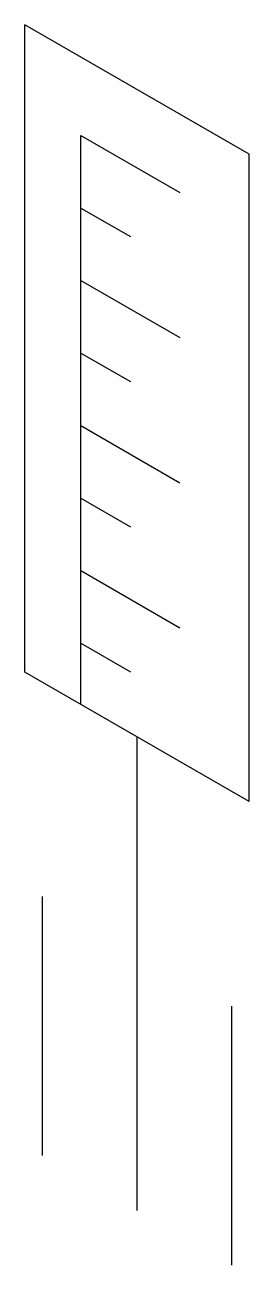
# Model space of a CAD drawing. Header units: millimetres. Extents: x -9881.235 to -9881.062, y -52.315 to -51.357.
import ezdxf

# ---------------------------------------------------------------- set-up
doc = ezdxf.new("R2010")
doc.units = ezdxf.units.MM
doc.header["$LTSCALE"] = 10
doc.layers.add('Tub_iso_componentes', color=2, linetype='Continuous')

msp = doc.modelspace()

# ---------------------------------------------------------------- linework, layer by layer
at = {"layer": 'Tub_iso_componentes'}
for p, q in [((-9881.23492, -51.85709), (-9881.23492, -51.35709)), ((-9881.06172, -51.45709), (-9881.23492, -51.35709)), ((-9881.06172, -51.95709), (-9881.06172, -51.45709)), ((-9881.06172, -51.95709), (-9881.23492, -51.85709)), ((-9881.22165, -52.03054), (-9881.22165, -52.23054)), ((-9881.07499, -52.31521), (-9881.07499, -52.11521))]:
    msp.add_line(p, q, dxfattribs=at)
at = {"layer": 'Tub_iso_componentes', "color": 1}
for p, q in [((-9881.19156, -51.88213), (-9881.19156, -51.44265)), ((-9881.19156, -51.44265), (-9881.11522, -51.48672)), ((-9881.19156, -51.49866), (-9881.15339, -51.5207)), ((-9881.19156, -51.55467), (-9881.11522, -51.59875)), ((-9881.19156, -51.61069), (-9881.15339, -51.63272)), ((-9881.19156, -51.6667), (-9881.11522, -51.71077)), ((-9881.19156, -51.72271), (-9881.15339, -51.74475)), ((-9881.19156, -51.77872), (-9881.11522, -51.82279)), ((-9881.19156, -51.83473), (-9881.15339, -51.85677))]:
    msp.add_line(p, q, dxfattribs=at)
at = {"layer": 'Tub_iso_componentes', "color": 2}
msp.add_line((-9881.14832, -51.90709), (-9881.14832, -52.27288), dxfattribs=at)

doc.saveas('drawing.dxf')
